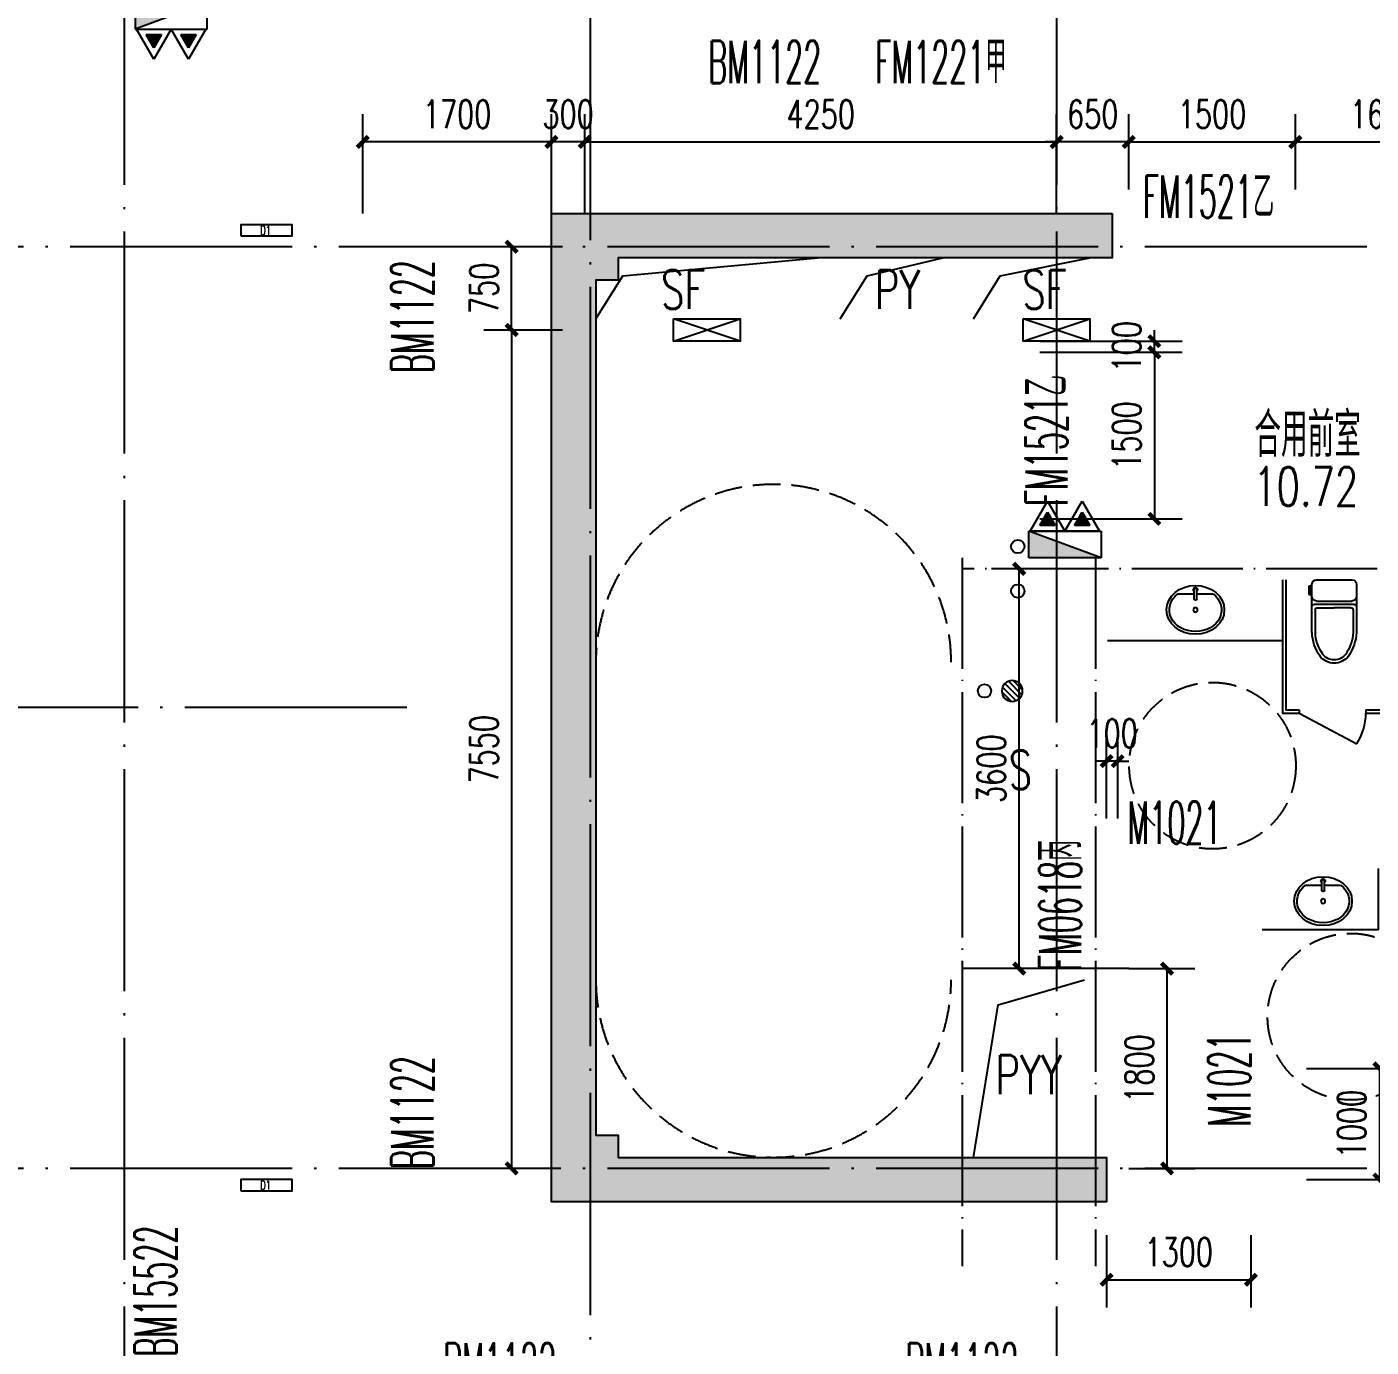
# Model space of a CAD drawing. Extents: x 1980812 to 2578970, y -669191 to 284498.
# Drawn here: x 2002292 to 2014399, y 241123 to 253011 of the extents above; entities that cross this region are included whole.
import ezdxf
from ezdxf.enums import TextEntityAlignment as Align

# ---------------------------------------------------------------- set-up
doc = ezdxf.new("R2010")
doc.units = 0
doc.header["$LTSCALE"] = 1000
doc.header["$MEASUREMENT"] = 0
for name, pattern in [('CONTINOUS', [0]), ('DASH', [0.35, 0.25, -0.1]), ('DOTE', [2.42, 2, -0.2, 0.02, -0.2])]:
    doc.linetypes.add(name, pattern=pattern)
for name, color, linetype in [('0-文字（管井）', 53, 'Continuous'), ('0-文字（防火门)', 22, 'Continuous'), ('A-FLOR-PFIX', 253, 'Continuous'), ('A-FLOR-TPTN', 44, 'Continuous'), ('COLU', 6, 'Continuous'), ('COLU_HATCH', 251, 'Continuous'), ('dote', 1, 'DOTE'), ('DQ-L', 2, 'Continuous'), ('DQ2', 2, 'Continuous'), ('J-A栋塔楼平面图$0$EQUIP_地漏', 255, 'Continuous'), ('J-A栋塔楼平面图$0$EQUIP_消火栓', 255, 'Continuous'), ('J-A栋塔楼平面图$0$VALVE_喷淋', 255, 'Continuous'), ('J-A栋塔楼平面图$0$VPIPE-废水', 30, 'Continuous'), ('J-A栋塔楼平面图$0$VPIPE-消防', 20, 'Continuous'), ('J-A栋塔楼平面图$0$VPIPE-雨水', 141, 'Continuous'), ('LINE', 31, 'Continuous'), ('STAIR', 2, 'Continuous'), ('WALL', 4, 'Continuous'), ('房间名称', 7, 'Continuous'), ('留洞', 63, 'CONTINOUS'), ('空线', 3, 'Continuous'), ('详细标注', 231, 'Continuous'), ('门窗编号', 56, 'Continuous'), ('门窗编号（回迁图纸）', 56, 'Continuous')]:
    doc.layers.add(name, color=color, linetype=linetype)
doc.styles.add('_TCH_DIM_T3', font='SIMPLEX', dxfattribs={"width": 0.705882, "bigfont": 'GBCBIG'})
doc.styles.add('D8', font='txtw.shx', dxfattribs={"width": 0.7, "bigfont": 'hztxtw.shx'})
doc.styles.add('HZF', font='ROMANS2', dxfattribs={"width": 0.7, "bigfont": 'HZDF2'})
doc.styles.add('HZTXTW', font='txtw.shx', dxfattribs={"width": 0.6, "bigfont": 'hztxtw.shx'})
doc.dimstyles.new('_TCH_ARCH&&100', dxfattribs={"dimtxt": 255, "dimasz": 100, "dimexe": 250, "dimexo": 300, "dimgap": 122.5, "dimtad": 1, "dimdec": 0, "dimzin": 0, "dimdsep": 46, "dimtxsty": '_TCH_DIM_T3', "dimblk": 'ARCHTICK', "dimcen": 0.09, "dimclrt": 7, "dimazin": 2, "dimtfac": 1, "dimtdec": 0, "dimtix": 1, "dimtmove": 2, "dimatfit": 3, "dimfxl": 1, "dimtolj": 1, "dimtzin": 0, "dimarcsym": 0})

# ---------------------------------------------------------------- blocks, each defined once
blk = doc.blocks.new('A$C40541402')
at = {"layer": '0-文字（防火门)', "style": 'HZTXTW', "width": 0.5}
blk.add_text('FM1221甲', height=380, dxfattribs=at).set_placement((13265, -6225.8))
blk = doc.blocks.new('_ArchTick')
at = {"color": 0, "linetype": 'ByBlock', "const_width": 0.4}
blk.add_lwpolyline([(-0.5, -0.5), (0.5, 0.5)], dxfattribs=at)
blk = doc.blocks.new('*D1729')
at = {"layer": 'Defpoints', "color": 0, "transparency": 16777216}
for p in [(-4200, 1044), (-5700, 316), (-4200, 316)]:
    blk.add_point(p, dxfattribs=at)
at = {"layer": '详细标注', "color": 0, "lineweight": -2, "transparency": 16777216}
for p, q in [((-5700, 616), (-5700, 1294)), ((-4200, 616), (-4200, 1294)), ((-5700, 1044), (-4200, 1044))]:
    blk.add_line(p, q, dxfattribs=at)
at = {"layer": '详细标注', "color": 0, "lineweight": -2, "transparency": 16777216, "xscale": 100, "yscale": 100, "zscale": 100, "rotation": 180}
blk.add_blockref('_ArchTick', (-5700, 1044), dxfattribs=at)
at = {"layer": '详细标注', "color": 0, "lineweight": -2, "transparency": 16777216, "xscale": 100, "yscale": 100, "zscale": 100}
blk.add_blockref('_ArchTick', (-4200, 1044), dxfattribs=at)
at = {"layer": '详细标注', "color": 7, "transparency": 16777216, "insert": (-4950, 1294), "char_height": 255, "attachment_point": 5, "style": '_TCH_DIM_T3'}
blk.add_mtext('\\A1;1500', dxfattribs=at)
blk = doc.blocks.new('*D1730')
at = {"layer": 'Defpoints', "color": 0, "transparency": 16777216}
for p in [(-6350, 1044), (-6350, 316), (-5700, 316)]:
    blk.add_point(p, dxfattribs=at)
at = {"layer": '详细标注', "color": 0, "lineweight": -2, "transparency": 16777216}
for p, q in [((-6350, 616), (-6350, 1294)), ((-5700, 616), (-5700, 1294)), ((-6350, 1044), (-6450, 1044)), ((-5700, 1044), (-6350, 1044)), ((-5700, 1044), (-5600, 1044))]:
    blk.add_line(p, q, dxfattribs=at)
at = {"layer": '详细标注', "color": 0, "lineweight": -2, "transparency": 16777216, "xscale": 100, "yscale": 100, "zscale": 100}
for p, rotation in [((-6350, 1044), 4.864060441018334e-09), ((-5700, 1044), 180.0000000048641)]:
    blk.add_blockref('_ArchTick', p, dxfattribs=dict(at, rotation=rotation))
at = {"layer": '详细标注', "color": 7, "transparency": 16777216, "insert": (-6025, 1294), "char_height": 255, "attachment_point": 5, "rotation": 0, "style": '_TCH_DIM_T3'}
blk.add_mtext('\\A1;650', dxfattribs=at)
blk = doc.blocks.new('*D1731')
at = {"layer": 'Defpoints', "color": 0, "transparency": 16777216}
for p in [(-6800, -850), (-6800, -2350), (-5470, -2350)]:
    blk.add_point(p, dxfattribs=at)
at = {"layer": '详细标注', "color": 0, "lineweight": -2, "transparency": 16777216}
for p, q in [((-6500, -850), (-5220, -850)), ((-5470, -850), (-5470, -2350)), ((-6500, -2350), (-5220, -2350))]:
    blk.add_line(p, q, dxfattribs=at)
at = {"layer": '详细标注', "color": 0, "lineweight": -2, "transparency": 16777216, "xscale": 100, "yscale": 100, "zscale": 100}
for p, rotation in [((-5470, -850), 90), ((-5470, -2350), 270)]:
    blk.add_blockref('_ArchTick', p, dxfattribs=dict(at, rotation=rotation))
at = {"layer": '详细标注', "color": 7, "transparency": 16777216, "insert": (-5720, -1600), "char_height": 255, "attachment_point": 5, "rotation": 90, "style": '_TCH_DIM_T3'}
blk.add_mtext('\\A1;1500', dxfattribs=at)
blk = doc.blocks.new('*D1732')
at = {"layer": 'Defpoints', "color": 0, "transparency": 16777216}
for p in [(-6800, -750), (-5470, -750), (-6800, -850)]:
    blk.add_point(p, dxfattribs=at)
at = {"layer": '详细标注', "color": 0, "lineweight": -2, "transparency": 16777216}
for p, q in [((-5470, -750), (-5470, -650)), ((-6500, -750), (-5220, -750)), ((-5470, -850), (-5470, -750)), ((-6500, -850), (-5220, -850)), ((-5470, -850), (-5470, -950))]:
    blk.add_line(p, q, dxfattribs=at)
at = {"layer": '详细标注', "color": 0, "lineweight": -2, "transparency": 16777216, "xscale": 100, "yscale": 100, "zscale": 100}
for p, rotation in [((-5470, -750), 270), ((-5470, -850), 90)]:
    blk.add_blockref('_ArchTick', p, dxfattribs=dict(at, rotation=rotation))
at = {"layer": '详细标注', "color": 7, "transparency": 16777216, "insert": (-5720, -800), "char_height": 255, "attachment_point": 5, "rotation": 90, "style": '_TCH_DIM_T3'}
blk.add_mtext('\\A1;100', dxfattribs=at)
blk = doc.blocks.new('*D1733')
at = {"layer": 'Defpoints', "color": 0, "transparency": 16777216}
for p in [(-4400, -7300), (-4400, -8300), (-3443, -8300)]:
    blk.add_point(p, dxfattribs=at)
at = {"layer": '详细标注', "color": 0, "lineweight": -2, "transparency": 16777216}
for p, q in [((-4100, -7300), (-3193, -7300)), ((-3443, -7300), (-3443, -8300)), ((-4100, -8300), (-3193, -8300))]:
    blk.add_line(p, q, dxfattribs=at)
at = {"layer": '详细标注', "color": 0, "lineweight": -2, "transparency": 16777216, "xscale": 100, "yscale": 100, "zscale": 100}
for p, rotation in [((-3443, -7300), 90), ((-3443, -8300), 270)]:
    blk.add_blockref('_ArchTick', p, dxfattribs=dict(at, rotation=rotation))
at = {"layer": '详细标注', "color": 7, "transparency": 16777216, "insert": (-3693, -7800), "char_height": 255, "attachment_point": 5, "rotation": 90, "style": '_TCH_DIM_T3'}
blk.add_mtext('\\A1;1000', dxfattribs=at)
blk = doc.blocks.new('*D1734')
at = {"layer": 'Defpoints', "color": 0, "transparency": 16777216}
for p in [(-6000, -6400), (-6000, -8200), (-5356, -8200)]:
    blk.add_point(p, dxfattribs=at)
at = {"layer": '详细标注', "color": 0, "lineweight": -2, "transparency": 16777216}
for p, q in [((-5700, -6400), (-5106, -6400)), ((-5356, -6400), (-5356, -8200)), ((-5700, -8200), (-5106, -8200))]:
    blk.add_line(p, q, dxfattribs=at)
at = {"layer": '详细标注', "color": 0, "lineweight": -2, "transparency": 16777216, "xscale": 100, "yscale": 100, "zscale": 100}
for p, rotation in [((-5356, -6400), 90), ((-5356, -8200), 270)]:
    blk.add_blockref('_ArchTick', p, dxfattribs=dict(at, rotation=rotation))
at = {"layer": '详细标注', "color": 7, "transparency": 16777216, "insert": (-5606, -7300), "char_height": 255, "attachment_point": 5, "rotation": 90, "style": '_TCH_DIM_T3'}
blk.add_mtext('\\A1;1800', dxfattribs=at)
blk = doc.blocks.new('*D1743')
at = {"layer": 'Defpoints', "color": 0, "transparency": 16777216}
for p in [(-2600, 1044), (-4200, 400), (-2600, 400)]:
    blk.add_point(p, dxfattribs=at)
at = {"layer": '详细标注', "color": 0, "lineweight": -2, "transparency": 16777216}
for p, q in [((-4200, 700), (-4200, 1294)), ((-2600, 700), (-2600, 1294)), ((-4200, 1044), (-2600, 1044))]:
    blk.add_line(p, q, dxfattribs=at)
at = {"layer": '详细标注', "color": 0, "lineweight": -2, "transparency": 16777216, "xscale": 100, "yscale": 100, "zscale": 100, "rotation": 180}
blk.add_blockref('_ArchTick', (-4200, 1044), dxfattribs=at)
at = {"layer": '详细标注', "color": 0, "lineweight": -2, "transparency": 16777216, "xscale": 100, "yscale": 100, "zscale": 100}
blk.add_blockref('_ArchTick', (-2600, 1044), dxfattribs=at)
at = {"layer": '详细标注', "color": 7, "transparency": 16777216, "insert": (-3400, 1294), "char_height": 255, "attachment_point": 5, "style": '_TCH_DIM_T3'}
blk.add_mtext('\\A1;1600', dxfattribs=at)
blk = doc.blocks.new('*D1744')
at = {"layer": 'Defpoints', "color": 0, "transparency": 16777216}
for p in [(-6350, 1044), (-10600, 100), (-6350, 100)]:
    blk.add_point(p, dxfattribs=at)
at = {"layer": '详细标注', "color": 0, "lineweight": -2, "transparency": 16777216}
for p, q in [((-10600, 400), (-10600, 1294)), ((-6350, 400), (-6350, 1294)), ((-10600, 1044), (-6350, 1044))]:
    blk.add_line(p, q, dxfattribs=at)
at = {"layer": '详细标注', "color": 0, "lineweight": -2, "transparency": 16777216, "xscale": 100, "yscale": 100, "zscale": 100, "rotation": 180}
blk.add_blockref('_ArchTick', (-10600, 1044), dxfattribs=at)
at = {"layer": '详细标注', "color": 0, "lineweight": -2, "transparency": 16777216, "xscale": 100, "yscale": 100, "zscale": 100}
blk.add_blockref('_ArchTick', (-6350, 1044), dxfattribs=at)
at = {"layer": '详细标注', "color": 7, "transparency": 16777216, "insert": (-8475, 1294), "char_height": 255, "attachment_point": 5, "style": '_TCH_DIM_T3'}
blk.add_mtext('\\A1;4250', dxfattribs=at)
blk = doc.blocks.new('*D1745')
at = {"layer": 'Defpoints', "color": 0, "transparency": 16777216}
for p in [(-10900, 1044), (-10900, 100), (-10600, 100)]:
    blk.add_point(p, dxfattribs=at)
at = {"layer": '详细标注', "color": 0, "lineweight": -2, "transparency": 16777216}
for p, q in [((-10900, 400), (-10900, 1294)), ((-10600, 400), (-10600, 1294)), ((-10900, 1044), (-11000, 1044)), ((-10600, 1044), (-10900, 1044)), ((-10600, 1044), (-10500, 1044))]:
    blk.add_line(p, q, dxfattribs=at)
at = {"layer": '详细标注', "color": 0, "lineweight": -2, "transparency": 16777216, "xscale": 100, "yscale": 100, "zscale": 100}
for p, rotation in [((-10900, 1044), 359.9999999883051), ((-10600, 1044), 179.9999999883051)]:
    blk.add_blockref('_ArchTick', p, dxfattribs=dict(at, rotation=rotation))
at = {"layer": '详细标注', "color": 7, "transparency": 16777216, "insert": (-10750, 1294), "char_height": 255, "attachment_point": 5, "rotation": 360, "style": '_TCH_DIM_T3'}
blk.add_mtext('\\A1;300', dxfattribs=at)
blk = doc.blocks.new('*D1746')
at = {"layer": 'Defpoints', "color": 0, "transparency": 16777216}
for p in [(-12600, 1044), (-12600, 100), (-10900, 100)]:
    blk.add_point(p, dxfattribs=at)
at = {"layer": '详细标注', "color": 0, "lineweight": -2, "transparency": 16777216}
for p, q in [((-12600, 400), (-12600, 1294)), ((-10900, 400), (-10900, 1294)), ((-10900, 1044), (-12600, 1044))]:
    blk.add_line(p, q, dxfattribs=at)
at = {"layer": '详细标注', "color": 0, "lineweight": -2, "transparency": 16777216, "xscale": 100, "yscale": 100, "zscale": 100, "rotation": 180}
blk.add_blockref('_ArchTick', (-12600, 1044), dxfattribs=at)
at = {"layer": '详细标注', "color": 0, "lineweight": -2, "transparency": 16777216, "xscale": 100, "yscale": 100, "zscale": 100}
blk.add_blockref('_ArchTick', (-10900, 1044), dxfattribs=at)
at = {"layer": '详细标注', "color": 7, "transparency": 16777216, "insert": (-11750, 1294), "char_height": 255, "attachment_point": 5, "style": '_TCH_DIM_T3'}
blk.add_mtext('\\A1;1700', dxfattribs=at)
blk = doc.blocks.new('*D1747')
at = {"layer": 'Defpoints', "color": 0, "transparency": 16777216}
for p in [(-5900, -4532), (-5900, -5350), (-5800, -5350)]:
    blk.add_point(p, dxfattribs=at)
at = {"layer": '详细标注', "color": 0, "lineweight": -2, "transparency": 16777216}
for p, q in [((-5900, -5050), (-5900, -4282)), ((-5800, -5050), (-5800, -4282)), ((-5900, -4532), (-6000, -4532)), ((-5800, -4532), (-5900, -4532)), ((-5800, -4532), (-5700, -4532))]:
    blk.add_line(p, q, dxfattribs=at)
at = {"layer": '详细标注', "color": 0, "lineweight": -2, "transparency": 16777216, "xscale": 100, "yscale": 100, "zscale": 100}
for p, rotation in [((-5900, -4532), 2.074403563237919e-08), ((-5800, -4532), 180.000000020744)]:
    blk.add_blockref('_ArchTick', p, dxfattribs=dict(at, rotation=rotation))
at = {"layer": '详细标注', "color": 7, "transparency": 16777216, "insert": (-5850, -4282), "char_height": 255, "attachment_point": 5, "rotation": 0, "style": '_TCH_DIM_T3'}
blk.add_mtext('\\A1;100', dxfattribs=at)
blk = doc.blocks.new('*D1748')
at = {"layer": 'Defpoints', "color": 0, "transparency": 16777216}
for p in [(-6687, -2800), (-6350, -2800), (-6350, -6400)]:
    blk.add_point(p, dxfattribs=at)
at = {"layer": '详细标注', "color": 0, "lineweight": -2, "transparency": 16777216}
for p, q in [((-6650, -2800), (-6937, -2800)), ((-6687, -6400), (-6687, -2800)), ((-6650, -6400), (-6937, -6400))]:
    blk.add_line(p, q, dxfattribs=at)
at = {"layer": '详细标注', "color": 0, "lineweight": -2, "transparency": 16777216, "xscale": 100, "yscale": 100, "zscale": 100}
for p, rotation in [((-6687, -2800), 90), ((-6687, -6400), 270)]:
    blk.add_blockref('_ArchTick', p, dxfattribs=dict(at, rotation=rotation))
at = {"layer": '详细标注', "color": 7, "transparency": 16777216, "insert": (-6937, -4600), "char_height": 255, "attachment_point": 5, "rotation": 90, "style": '_TCH_DIM_T3'}
blk.add_mtext('\\A1;3600', dxfattribs=at)
blk = doc.blocks.new('*D1749')
at = {"layer": 'Defpoints', "color": 0, "transparency": 16777216}
for p in [(-11259, 100), (-10500, 100), (-10500, -650)]:
    blk.add_point(p, dxfattribs=at)
at = {"layer": '详细标注', "color": 0, "lineweight": -2, "transparency": 16777216}
for p, q in [((-10800, 100), (-11509, 100)), ((-11259, -650), (-11259, 100)), ((-10800, -650), (-11509, -650))]:
    blk.add_line(p, q, dxfattribs=at)
at = {"layer": '详细标注', "color": 0, "lineweight": -2, "transparency": 16777216, "xscale": 100, "yscale": 100, "zscale": 100}
for p, rotation in [((-11259, 100), 90), ((-11259, -650), 270)]:
    blk.add_blockref('_ArchTick', p, dxfattribs=dict(at, rotation=rotation))
at = {"layer": '详细标注', "color": 7, "transparency": 16777216, "insert": (-11509, -275), "char_height": 255, "attachment_point": 5, "rotation": 90, "style": '_TCH_DIM_T3'}
blk.add_mtext('\\A1;750', dxfattribs=at)
blk = doc.blocks.new('*D1750')
at = {"layer": 'Defpoints', "color": 0, "transparency": 16777216}
for p in [(-10600, -650), (-11259, -8200), (-10600, -8200)]:
    blk.add_point(p, dxfattribs=at)
at = {"layer": '详细标注', "color": 0, "lineweight": -2, "transparency": 16777216}
for p, q in [((-10900, -650), (-11509, -650)), ((-11259, -650), (-11259, -8200)), ((-10900, -8200), (-11509, -8200))]:
    blk.add_line(p, q, dxfattribs=at)
at = {"layer": '详细标注', "color": 0, "lineweight": -2, "transparency": 16777216, "xscale": 100, "yscale": 100, "zscale": 100}
for p, rotation in [((-11259, -650), 90), ((-11259, -8200), 270)]:
    blk.add_blockref('_ArchTick', p, dxfattribs=dict(at, rotation=rotation))
at = {"layer": '详细标注', "color": 7, "transparency": 16777216, "insert": (-11509, -4425), "char_height": 255, "attachment_point": 5, "rotation": 90, "style": '_TCH_DIM_T3'}
blk.add_mtext('\\A1;7550', dxfattribs=at)
blk = doc.blocks.new('*D1762')
at = {"layer": 'Defpoints', "color": 0, "transparency": 16777216}
for p in [(-5900, -8500), (-4600, -8500), (-4600, -9202)]:
    blk.add_point(p, dxfattribs=at)
at = {"layer": '详细标注', "color": 0, "lineweight": -2, "transparency": 16777216}
for p, q in [((-5900, -8800), (-5900, -9452)), ((-4600, -8800), (-4600, -9452)), ((-5900, -9202), (-4600, -9202))]:
    blk.add_line(p, q, dxfattribs=at)
at = {"layer": '详细标注', "color": 0, "lineweight": -2, "transparency": 16777216, "xscale": 100, "yscale": 100, "zscale": 100, "rotation": 180}
blk.add_blockref('_ArchTick', (-5900, -9202), dxfattribs=at)
at = {"layer": '详细标注', "color": 0, "lineweight": -2, "transparency": 16777216, "xscale": 100, "yscale": 100, "zscale": 100}
blk.add_blockref('_ArchTick', (-4600, -9202), dxfattribs=at)
at = {"layer": '详细标注', "color": 7, "transparency": 16777216, "insert": (-5250, -8952), "char_height": 255, "attachment_point": 5, "style": '_TCH_DIM_T3'}
blk.add_mtext('\\A1;1300', dxfattribs=at)
blk = doc.blocks.new('A-WC4')
for p, q in [((-200, 475), (-200, 40)), ((200, 40), (200, 475)), ((-228, 57), (-228, 130)), ((-228, 130), (-210, 130)), ((-210, 130), (-210, 115)), ((180, 220), (-180, 220)), ((-160, 190), (160, 190)), ((-210, 57), (-228, 57)), ((-210, 115), (-200, 115)), ((-210, 72), (-210, 115)), ((-200, 72), (-210, 72)), ((-210, 72), (-210, 57)), ((-160, 0), (160, 0))]:
    blk.add_line(p, q)
at = {"color": 251}
for p, q in [((-170, 270), (-170, 476)), ((170, 270), (170, 475)), ((-150, 250), (0, 250)), ((150, 250), (0, 250))]:
    blk.add_line(p, q, dxfattribs=at)
for centre, radius, start, end in [((0, 590), 160, 90, 143.2005), ((0, 590), 160, 36.7995, 90), ((189, 460), 389, 144.5404, 177.815), ((-189, 460), 389, 2.185, 35.4596), ((-180, 240), 20, 180, 270), ((-160, 150), 40, 90, 180), ((160, 150), 40, 0, 90), ((180, 240), 20, 270, 0), ((-160, 40), 40, 180, 270), ((160, 40), 40, 270, 0)]:
    blk.add_arc(centre, radius, start, end)
for centre, radius, start, end in [((189, 460), 359, 144.5982, 177.815), ((0, 590), 130, 90, 143.0508), ((0, 590), 130, 36.9492, 90), ((-189, 460), 359, 2.185, 35.4018), ((-150, 270), 20, 180, 270), ((150, 270), 20, 270, 0)]:
    blk.add_arc(centre, radius, start, end, dxfattribs=at)
blk = doc.blocks.new('A-UR2')
for p, q in [((-61, 284), (-116, 188)), ((116, 188), (61, 284)), ((-225, 190), (-225, 30)), ((-168, 190), (-171, 199)), ((154, 180), (-154, 180)), ((171, 199), (168, 190)), ((225, 30), (225, 190)), ((-195, 0), (195, 0))]:
    blk.add_line(p, q)
at = {"color": 252}
for p, q in [((-39, 272), (-91, 180)), ((91, 180), (39, 272))]:
    blk.add_line(p, q, dxfattribs=at)
blk.add_circle((0, 90), 25, dxfattribs=at)
for centre, radius, start, end in [((0, 250), 70, 29.4871, 150.5129), ((-198, 190), 27.5, 18.9246, 180), ((-154, 195), 15, 198.9246, 270), ((-129, 195), 15, 270, 330.5129), ((129, 195), 15, 209.4871, 270), ((154, 195), 15, 270, 341.0754), ((198, 190), 27.5, 0, 161.0754), ((-195, 30), 30, 180, 270), ((195, 30), 30, 270, 0)]:
    blk.add_arc(centre, radius, start, end)
blk.add_arc((0, 250), 45, 29.4871, 150.5129, dxfattribs=at)
blk = doc.blocks.new('A-SINK-4')
for p, q in [((-158, 126), (-13, 126)), ((-13, 78), (-13, 170)), ((13, 170), (13, 78)), ((13, 126), (158, 126)), ((13, 78), (-13, 78))]:
    blk.add_line(p, q)
blk.add_circle((0, 270), 20)
for centre, radius, start, end in [((0, 170), 13.5, 0, 180), ((0, 88), 19.5, 133.6408, 46.2627)]:
    blk.add_arc(centre, radius, start, end)
at = {"extrusion": (0, 0, -1)}
blk.add_ellipse((0, 270), major_axis=(260, 0), ratio=0.846154, dxfattribs=at)
blk.add_ellipse((0, 270), major_axis=(-235, 0), ratio=0.829787, start_param=2.310338, end_param=7.11444)
blk = doc.blocks.new('tbharthaergar')
at = {"layer": 'A-FLOR-PFIX'}
for p, q in [((2035, -3550), (458, -3550)), ((2900, -6150), (2900, -5600)), ((2900, -6150), (1850, -6150))]:
    blk.add_line(p, q, dxfattribs=at)
at = {"layer": 'A-FLOR-TPTN'}
for p, q in [((2965, -3000), (2965, -4170)), ((3835, -3000), (3835, -4170)), ((3865, -3000), (3865, -4170)), ((4735, -3000), (4735, -4541)), ((4765, -3000), (4765, -4541)), ((4735, -3604), (4735, -4541)), ((4765, -3604), (4765, -4541)), ((2185, -4170), (2185, -4200)), ((2185, -4200), (2705, -4475)), ((2785, -4170), (2785, -4200)), ((2785, -4170), (2935, -4170)), ((2965, -4170), (3085, -4170)), ((3085, -4170), (3085, -4200)), ((3085, -4200), (3605, -4475)), ((3685, -4170), (3835, -4170)), ((3685, -4170), (3685, -4200)), ((3685, -4200), (3985, -4200)), ((3865, -4170), (3985, -4170)), ((3985, -4170), (3985, -4200)), ((3985, -4200), (4505, -4475)), ((4585, -4170), (4735, -4170)), ((4585, -4170), (4585, -4200)), ((4585, -4200), (4735, -4200)), ((4765, -4541), (4735, -4541)), ((4750, -5346), (4352, -4661)), ((4735, -5346), (4735, -5500)), ((4765, -5346), (4735, -5346)), ((4765, -5346), (4765, -5500)), ((3110, -5600), (3110, -5900)), ((3140, -5600), (3140, -5900)), ((3810, -5600), (3810, -5900)), ((3840, -5600), (3840, -5900)), ((3110, -5900), (3140, -5900)), ((3810, -5900), (3840, -5900)), ((4750, -6400), (4322, -7192)), ((4180, -7300), (3660, -7025)), ((3350, -7300), (3350, -8200)), ((3580, -7300), (3350, -7300)), ((3380, -7330), (3380, -8200)), ((3580, -7330), (3380, -7330)), ((3580, -7300), (3580, -7330)), ((4650, -7300), (4180, -7300)), ((4180, -7300), (4180, -7330)), ((4650, -7330), (4180, -7330)), ((3380, -8200), (3350, -8200))]:
    blk.add_line(p, q, dxfattribs=at)
for points in [[(2035, -3000), (2035, -4200), (2185, -4200)], [(2065, -3000), (2065, -4170), (2185, -4170)], [(2935, -3000), (2935, -4170)], [(2785, -4200), (2965, -4200)], [(2935, -4200), (3085, -4200)]]:
    blk.add_lwpolyline(points, dxfattribs=at)
for centre, radius, start, end in [((2273, -4200), 512, 327.4617, 359.9502), ((3173, -4200), 512, 327.4617, 359.9502), ((4073, -4200), 512, 327.4617, 359.9502), ((4836, -5532), 997, 95.7943, 119.0455), ((4092, -7300), 512, 147.4617, 179.9502), ((4723, -6508), 792, 239.6591, 271.9796)]:
    blk.add_arc(centre, radius, start, end, dxfattribs=at)
at = {"layer": 'LINE', "linetype": 'DASH'}
for centre in [(1404, -4673), (2650, -6933)]:
    blk.add_circle(centre, 750, dxfattribs=at)
at = {"layer": '留洞'}
blk.add_lwpolyline([(4750, -6300), (4974, -5742), (6050, -5600)], dxfattribs=at)
blk.add_lwpolyline([(4750, -5600), (6050, -5600), (6050, -6300), (4750, -6300)], close=True, dxfattribs=at)
at = {"layer": 'A-FLOR-PFIX', "xscale": -1, "rotation": 180}
for name, p in [('A-WC4', (2500, -3000)), ('A-WC4', (3400, -3000)), ('A-WC4', (4300, -3000)), ('A-WC4', (5450, -3000)), ('A-SINK-4', (1250, -3000)), ('A-SINK-4', (2400, -5623))]:
    blk.add_blockref(name, p, dxfattribs=at)
at = {"layer": 'A-FLOR-PFIX', "rotation": 180}
for p in [(3450, -5600), (4150, -5600)]:
    blk.add_blockref('A-UR2', p, dxfattribs=at)
at = {"layer": 'A-FLOR-PFIX', "extrusion": (0, 0, -1), "xscale": -1, "zscale": -1}
blk.add_blockref('A-WC4', (-5450, -8200), dxfattribs=at)
at = {"layer": 'A-FLOR-PFIX', "extrusion": (0, 0, -1), "zscale": -1, "rotation": 270}
blk.add_blockref('A-WC4', (-4650, -7750), dxfattribs=at)
blk = doc.blocks.new('4~10层墙柱')
at = {"layer": 'COLU_HATCH'}
h = blk.add_hatch(color=256, dxfattribs=at)
h.dxf.hatch_style = 1
h.paths.add_polyline_path([(61802, -1164898), (62202, -1164898), (62202, -1169348), (62402, -1169348), (62402, -1169548), (70102, -1169548), (70102, -1169348), (70302, -1169348), (70302, -1164948), (70702, -1164948), (70702, -1169948), (61802, -1169948)])
at = {"layer": 'COLU'}
blk.add_lwpolyline([(61802, -1164898), (62202, -1164898), (62202, -1169348), (62402, -1169348), (62402, -1169548), (70102, -1169548), (70102, -1169348), (70302, -1169348), (70302, -1164948), (70702, -1164948), (70702, -1169948), (61802, -1169948)], close=True, dxfattribs=at)
blk = doc.blocks.new('J-A栋塔楼平面图$0$灭火器')
at = {"layer": 'J-A栋塔楼平面图$0$VALVE_喷淋'}
for points in [[(-87, 50), (-156, 170), (-225, 50)], [(225, 50), (156, 170), (87, 50)]]:
    blk.add_hatch(color=8, dxfattribs=at).paths.add_polyline_path(points)
at = {"layer": 'J-A栋塔楼平面图$0$EQUIP_消火栓'}
for p, q in [((-156, 270), (-312, 0)), ((0, 0), (-156, 270)), ((156, 270), (0, 0)), ((312, 0), (156, 270)), ((-156, 170), (-225, 50)), ((-87, 50), (-156, 170)), ((156, 170), (87, 50)), ((225, 50), (156, 170)), ((-225, 50), (-87, 50)), ((0, 0), (312, 0)), ((87, 50), (225, 50)), ((-312, 0), (0, 0))]:
    blk.add_line(p, q, dxfattribs=at)
blk = doc.blocks.new('J-A栋塔楼平面图$0$$TwtSys$00000434')
for p, q in [((-0.5, 0.5), (-0.5, -0.5)), ((-0.5, -0.5), (0.5, 0.5)), ((0.5, 0.5), (-0.5, 0.5)), ((0.5, -0.5), (0.5, 0.5)), ((-0.5, -0.5), (0.5, -0.5))]:
    blk.add_line(p, q)
blk.add_solid([(0.5, -0.5), (0.5, 0.5), (-0.5, -0.5)])
blk = doc.blocks.new('J-A栋塔楼平面图$0$$TwtSys$00000141')
for p, q in [((-94, 8), (-10, 92)), ((-94, 8), (-10, 92)), ((-87, -35), (35, 87)), ((-87, -35), (35, 87)), ((-66, -66), (66, 66)), ((-66, -66), (66, 66)), ((-32, -87), (88, 33)), ((-32, -87), (88, 33)), ((11, -92), (92, -11)), ((11, -92), (92, -11))]:
    blk.add_line(p, q)
blk.add_circle((0, 0), 94)
blk.add_circle((0, 0), 94)
blk = doc.blocks.new('J-A栋塔楼平面图$0$A$C67AB3AD5')
at = {"layer": 'J-A栋塔楼平面图$0$VPIPE-废水', "linetype": 'Continuous'}
blk.add_circle((14250, -11700), 60, dxfattribs=at)
at = {"layer": 'J-A栋塔楼平面图$0$VPIPE-消防', "linetype": 'Continuous'}
for centre in [(14550, -10400), (14550, -10800)]:
    blk.add_circle(centre, 60, dxfattribs=at)
at = {"layer": 'J-A栋塔楼平面图$0$EQUIP_地漏', "xscale": -1, "rotation": 2.75409889306359e-09}
blk.add_blockref('J-A栋塔楼平面图$0$$TwtSys$00000141', (14500, -11700), dxfattribs=at)
at = {"layer": 'J-A栋塔楼平面图$0$EQUIP_消火栓'}
for p, xscale, yscale, zscale, rotation in [((6925, -5620), 649.9999999999984, 239.9999999999995, 649.9999999999984, 179.9999984285999), ((14975, -10380), -650.0000000000002, 240, 650.0000000000002, 1.571386540888398e-06)]:
    blk.add_blockref('J-A栋塔楼平面图$0$$TwtSys$00000434', p, dxfattribs=dict(at, xscale=xscale, yscale=yscale, zscale=zscale, rotation=rotation))
at = {"layer": 'J-A栋塔楼平面图$0$EQUIP_消火栓', "xscale": -1}
for p, rotation in [((6925, -5740), 180), ((14975, -10260), 359.9999999999864)]:
    blk.add_blockref('J-A栋塔楼平面图$0$灭火器', p, dxfattribs=dict(at, rotation=rotation))
blk = doc.blocks.new('DQ-EL-D1')
at = {"layer": 'DQ2'}
blk.add_lwpolyline([(-230, -50), (230, -50), (230, 50), (-230, 50)], close=True, dxfattribs=at)
at = {"layer": 'DQ2', "style": 'D8', "width": 0.7}
blk.add_text('D1', height=80, dxfattribs=at).set_placement((-8, 0), align=Align.MIDDLE)
blk = doc.blocks.new('A$C19E03273')
at = {"layer": 'DQ-L'}
for p in [(7783, -7552), (7783, -16150)]:
    blk.add_blockref('DQ-EL-D1', p, dxfattribs=at)
blk = doc.blocks.new('sthnsth')
at = {"layer": '门窗编号（回迁图纸）', "style": 'HZTXTW', "width": 0.5}
blk.add_text('BM1122', height=380, dxfattribs=at).set_placement((2008429, 252506))
blk = doc.blocks.new('sshsgrs')
at = {"layer": '门窗编号（回迁图纸）', "style": 'HZTXTW', "width": 0.5}
blk.add_text('BM15522', height=380, dxfattribs=at).set_placement((2000831, 252506))
blk = doc.blocks.new('strhsrthstr')
at = {"layer": '门窗编号'}
for p in [(0, 0), (-2387, -11728), (1777, -11728)]:
    blk.add_blockref('sthnsth', p, dxfattribs=at)
at = {"layer": '门窗编号', "rotation": 90}
for name, p in [('sthnsth', (2258460, -1758535)), ('sthnsth', (2258460, -1765703)), ('sshsgrs', (2256146, -1759794))]:
    blk.add_blockref(name, p, dxfattribs=at)
blk = doc.blocks.new('A$C4CED5D62')
at = {"layer": 'dote', "ltscale": 0.5}
for p, q in [((-7200, -2700), (-7200, -9078.5)), ((-6000, -2700), (-6000, -9078.5)), ((167.5, -2800), (-7200, -2800)), ((-5700, -6400), (-7200, -6400))]:
    blk.add_line(p, q, dxfattribs=at)
at = {"layer": 'STAIR', "linetype": 'DASH'}
for centre, start, end in [((-8900, -3640), 0, 180), ((-8900, -6500), 180, 360)]:
    blk.add_arc(centre, 1600, start, end, dxfattribs=at)
at = {"layer": '空线'}
for p, q in [((-9800, -750), (-9200, -550)), ((-9200, -750), (-9800, -550)), ((-6650, -750), (-6050, -550)), ((-6050, -750), (-6650, -550))]:
    blk.add_line(p, q, dxfattribs=at)
for points in [[(-10500, -550), (-10258, -162), (-8500, 0)], [(-8300, -550), (-8058, -162), (-7375, 0)], [(-7100, -550), (-6858, -162), (-6050, 0)], [(-7100, -8100), (-6877.2, -6726.2), (-6100, -6500)]]:
    blk.add_lwpolyline(points, dxfattribs=at)
for points in [[(-9800, -550), (-9200, -550), (-9200, -750), (-9800, -750)], [(-6650, -550), (-6050, -550), (-6050, -750), (-6650, -750)]]:
    blk.add_lwpolyline(points, close=True, dxfattribs=at)
at = {"layer": 'WALL'}
blk.add_blockref('tbharthaergar', (-6350, 100), dxfattribs=at)
at = {"layer": '0-文字（管井）', "style": 'HZF', "width": 0.7}
blk.add_text('S', height=350, dxfattribs=at).set_placement((-6676.7, -4610.3), align=Align.MIDDLE_CENTER)
at = {"layer": '0-文字（防火门)', "style": 'HZTXTW', "width": 0.5}
for s, p in [('FM1521乙', (-5574.3, 361.8)), ('M1021', (-5711.5, -5275.7))]:
    blk.add_text(s, height=380, dxfattribs=at).set_placement(p)
for s, p in [('FM1521乙', (-6251.4, -2236.9)), ('FM0618丙', (-6128.4, -6424.4, 200)), ('M1021', (-4605.2, -7823.6))]:
    blk.add_text(s, height=380, rotation=90, dxfattribs=at).set_placement(p)
at = {"layer": '房间名称', "style": 'HZF', "width": 0.7}
for s, p in [('SF', (-9713.1, -284.4)), ('PY', (-7782.1, -284.4)), ('SF', (-6460.4, -284.4)), ('10.72', (-4105.7, -2058.7)), ('PYY', (-6600.6, -7355.7))]:
    blk.add_text(s, height=350, dxfattribs=at).set_placement(p, align=Align.MIDDLE_CENTER)
at = {"layer": '房间名称', "style": 'HZTXTW', "width": 0.6}
blk.add_text('合用前室', height=400, rotation=0.00057, dxfattribs=at).set_placement((-4089.2, -1592.9), align=Align.MIDDLE_CENTER)
at = {"layer": '详细标注'}
for p1, p2, distance, picture, middle in [((-10900, 100), (-12600, 100), -943.6, '*D1746', (-11750, 1293.6)), ((-10600, 100), (-10900, 100), -943.6, '*D1745', (-10750, 1293.6)), ((-10600, 100), (-6350, 100), 943.6, '*D1744', (-8475, 1293.6)), ((-5700, 316.4), (-6350, 316.4), -727.2, '*D1730', (-6025, 1293.6)), ((-5700, 316.4), (-4200, 316.4), 727.2, '*D1729', (-4950, 1293.6)), ((-4200, 400), (-2600, 400), 643.6, '*D1743', (-3400, 1293.6)), ((-10500, -650), (-10500, 100), 758.8, '*D1749', (-11508.8, -275)), ((-10600, -650), (-10600, -8200), -658.8, '*D1750', (-11508.8, -4425)), ((-6800, -850), (-6800, -750), -1329.6, '*D1732', (-5720.4, -800)), ((-6800, -850), (-6800, -2350), 1329.6, '*D1731', (-5720.4, -1600)), ((-6350, -6400), (-6350, -2800), 336.8, '*D1748', (-6936.8, -4600)), ((-5800, -5350), (-5900, -5350), -817.9, '*D1747', (-5850, -4282.1)), ((-6000, -6400), (-6000, -8200), 644, '*D1734', (-5606, -7300)), ((-4400, -7300), (-4400, -8300), 956.6, '*D1733', (-3693.4, -7800))]:
    dim = blk.add_aligned_dim(p1=p1, p2=p2, distance=distance, dimstyle='_TCH_ARCH&&100', dxfattribs=at)
    dim.commit()
    dim.dimension.update_dxf_attribs({"geometry": picture, "text_midpoint": middle})
dim = blk.add_aligned_dim(p1=(-5900, -8500), p2=(-4600, -8500), distance=-701.6, dimstyle='_TCH_ARCH&&100', override={"dimfxl": 150}, dxfattribs=at)
dim.commit()
dim.dimension.update_dxf_attribs({"geometry": '*D1762', "text_midpoint": (-5250, -8951.6)})

msp = doc.modelspace()

# ---------------------------------------------------------------- linework, layer by layer
at = {"layer": 'dote'}
for p, q in [((2003166.5, 268108.7), (2003166.5, 226007.8)), ((2011566.5, 268108.7), (2011566.5, 226007.8)), ((2007366.5, 267611.6), (2007366.5, 226935.9)), ((2053079.9, 251031.5), (1988213, 251031.5)), ((2005712.7, 246881.5), (1989668.7, 246881.5)), ((2053079.9, 242731.5), (1988213, 242731.5))]:
    msp.add_line(p, q, dxfattribs=at)

# ---------------------------------------------------------------- block references
at = {"layer": 'COLU', "rotation": 270}
msp.add_blockref('4~10层墙柱', (3176964.6, 313133.3), dxfattribs=at)
at = {"layer": 'DQ-L'}
msp.add_blockref('A$C19E03273', (1996666.5, 258731.5), dxfattribs=at)
at = {"layer": 'J-A栋塔楼平面图$0$VPIPE-雨水'}
msp.add_blockref('J-A栋塔楼平面图$0$A$C67AB3AD5', (1996666.5, 258731.5), dxfattribs=at)
at = {"layer": 'WALL'}
for name, p in [('A$C40541402', (1996666.5, 258731.5)), ('A$C4CED5D62', (2017916.5, 250931.5))]:
    msp.add_blockref(name, p, dxfattribs=at)
at = {"layer": '门窗编号（回迁图纸）'}
msp.add_blockref('strhsrthstr', (0, 0), dxfattribs=at)

doc.saveas('drawing.dxf')
